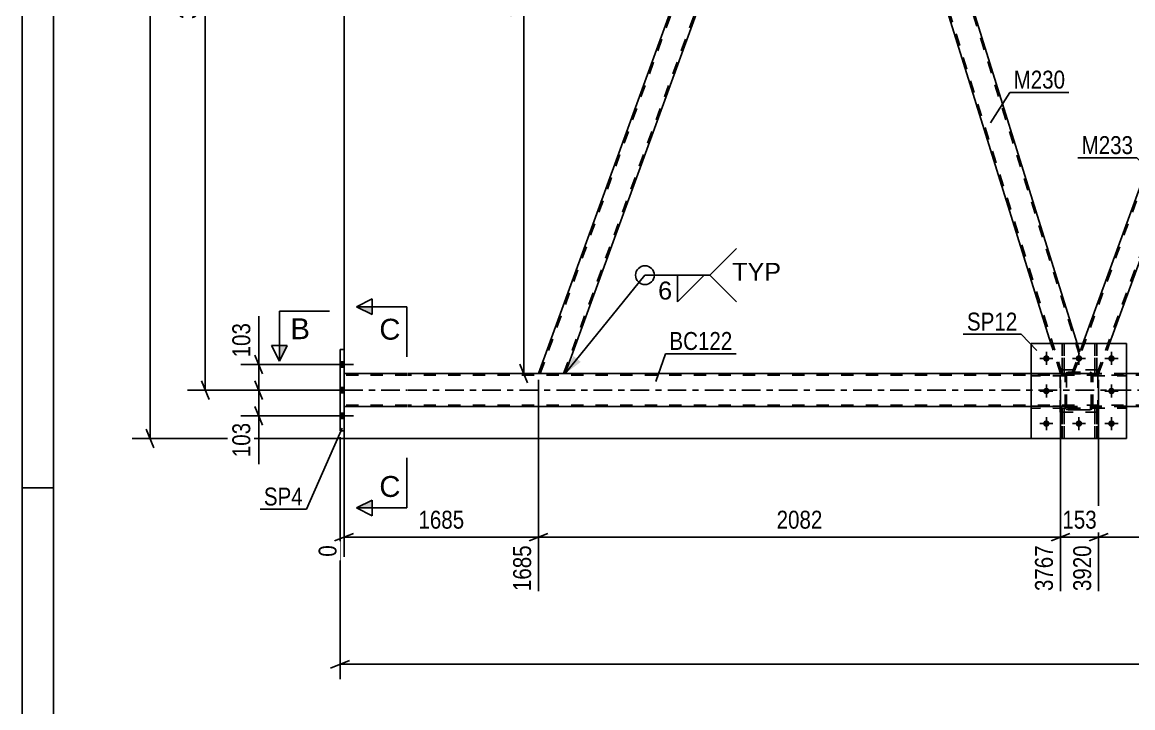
# Model space of a CAD drawing. Header units: millimetres. Extents: x 0 to 841, y 0 to 594.
# Drawn here: x 0 to 177.3, y 262.9 to 372.4 of the extents above; entities that cross this region are included whole.
import ezdxf

# ---------------------------------------------------------------- set-up
doc = ezdxf.new("R2010")
doc.units = ezdxf.units.MM
doc.linetypes.add('DXK_LINE_DOT2', pattern=[3.9198, 1.9599, -1.9599])
doc.linetypes.add('DXK_LINE_DOT3', pattern=[5.9187, 2.979, -0.9799, 0.9799, -0.9799])
doc.styles.add('Arial', font='ARIAL.TTF', dxfattribs={"height": 0.2})
doc.styles.add('Arial Narrow', font='ARIALN.TTF', dxfattribs={"height": 0.2})

# ---------------------------------------------------------------- blocks, each defined once
blk = doc.blocks.new('Unknown-283133975-1133')
at = {"color": 5, "linetype": 'Continuous'}
for p, q in [((0, 594), (0, 0)), ((5, 589), (5, 5)), ((5, 298), (0, 298))]:
    blk.add_line(p, q, dxfattribs=at)
blk = doc.blocks.new('Part-283133975-2766 - 2347')
at = {"color": 7, "linetype": 'DXK_LINE_DOT2'}
for p, q in [((170.86, 310.72), (170.86, 311.04)), ((171.46, 311.04), (170.86, 311.04)), ((170.86, 311.04), (170.86, 310.72)), ((176.26, 311.04), (170.86, 311.04)), ((171.46, 310.72), (170.86, 310.72)), ((170.86, 310.72), (176.26, 310.72)), ((171.46, 310.72), (171.46, 311.04)), ((176.26, 310.72), (176.26, 311.04))]:
    blk.add_line(p, q, dxfattribs=at)
blk = doc.blocks.new('Part-283133975-2661 - 2347')
at = {"color": 7, "linetype": 'DXK_LINE_DOT2'}
for p, q in [((170.86, 315.92), (170.86, 316.24)), ((171.46, 316.24), (170.86, 316.24)), ((170.86, 316.24), (170.86, 315.92)), ((176.26, 316.24), (170.86, 316.24)), ((171.46, 315.92), (170.86, 315.92)), ((170.86, 315.92), (176.26, 315.92)), ((171.46, 315.92), (171.46, 316.24)), ((176.26, 315.92), (176.26, 316.24))]:
    blk.add_line(p, q, dxfattribs=at)
blk = doc.blocks.new('Part-283133975-2619 - 2347')
at = {"color": 7, "linetype": 'DXK_LINE_DOT2'}
for p, q in [((171.21, 310.72), (171.21, 310.72)), ((171.21, 310.72), (171.21, 310.12)), ((171.21, 305.88), (171.21, 310.72)), ((171.53, 310.72), (171.21, 310.72)), ((171.53, 310.12), (171.53, 310.72)), ((171.53, 305.88), (171.53, 310.72)), ((171.21, 310.12), (171.21, 305.88)), ((171.21, 310.12), (171.53, 310.12)), ((171.53, 305.88), (171.53, 310.12)), ((171.21, 305.88), (171.53, 305.88))]:
    blk.add_line(p, q, dxfattribs=at)
blk = doc.blocks.new('Part-283133975-2444 - 2347')
at = {"color": 7, "linetype": 'DXK_LINE_DOT2'}
for p, q in [((166.46, 316.24), (161.06, 316.24)), ((161.06, 316.24), (161.06, 315.92)), ((166.46, 315.92), (161.06, 315.92)), ((165.86, 315.92), (165.86, 316.24)), ((166.46, 316.24), (166.46, 315.92)), ((166.46, 315.92), (166.46, 316.24))]:
    blk.add_line(p, q, dxfattribs=at)
blk = doc.blocks.new('Part-283133975-2447 - 2347')
at = {"color": 7, "linetype": 'DXK_LINE_DOT2'}
for p, q in [((161.06, 315.92), (161.06, 316.24)), ((161.06, 316.24), (166.46, 316.24)), ((166.46, 315.92), (161.06, 315.92)), ((165.86, 315.92), (165.86, 316.24)), ((165.86, 316.24), (166.46, 316.24)), ((165.86, 315.92), (166.46, 315.92)), ((166.46, 315.92), (166.46, 316.24)), ((166.46, 316.24), (166.46, 315.92))]:
    blk.add_line(p, q, dxfattribs=at)
blk = doc.blocks.new('Part-283133975-2450 - 2347')
at = {"color": 7, "linetype": 'DXK_LINE_DOT2'}
for p, q in [((171.66, 316.88), (165.66, 316.88)), ((165.66, 310.08), (165.66, 316.88)), ((171.66, 310.08), (171.66, 316.88)), ((171.66, 310.08), (165.66, 310.08))]:
    blk.add_line(p, q, dxfattribs=at)
blk = doc.blocks.new('Part-283133975-2451 - 2347')
at = {"color": 7, "linetype": 'DXK_LINE_DOT2'}
for p, q in [((166.46, 316), (166.5, 316.19)), ((166.5, 316.19), (166.46, 316)), ((166.46, 310.96), (166.46, 316)), ((166.46, 316), (166.46, 316)), ((166.46, 310.96), (166.46, 316)), ((166.7, 316), (166.72, 316.1)), ((166.72, 316.1), (166.7, 316)), ((166.7, 310.96), (166.7, 316)), ((166.7, 316), (166.7, 316)), ((166.7, 316), (166.7, 310.96)), ((166.72, 316.1), (166.77, 316.17)), ((166.77, 316.17), (166.72, 316.1)), ((166.75, 316.45), (166.94, 316.48)), ((166.94, 316.48), (166.75, 316.45)), ((166.77, 316.17), (166.85, 316.23)), ((166.85, 316.23), (166.77, 316.17)), ((166.85, 316.23), (166.94, 316.24)), ((166.94, 316.24), (166.85, 316.23)), ((166.94, 316.48), (170.38, 316.48)), ((166.94, 316.48), (166.94, 316.48)), ((166.94, 316.48), (170.38, 316.48)), ((166.94, 316.24), (170.38, 316.24)), ((166.94, 316.24), (166.94, 316.24)), ((166.94, 316.24), (170.38, 316.24)), ((170.38, 316.48), (170.38, 316.48)), ((170.38, 316.48), (170.56, 316.45)), ((170.56, 316.45), (170.38, 316.48)), ((170.38, 316.24), (170.38, 316.24)), ((170.38, 316.24), (170.47, 316.23)), ((170.47, 316.23), (170.55, 316.17)), ((170.55, 316.17), (170.6, 316.1)), ((170.6, 316.1), (170.55, 316.17)), ((170.6, 316.1), (170.62, 316)), ((170.62, 316), (170.6, 316.1)), ((170.62, 310.96), (170.62, 316)), ((170.62, 316), (170.62, 316)), ((170.62, 310.96), (170.62, 316)), ((170.82, 316.19), (170.86, 316)), ((170.86, 316), (170.82, 316.19)), ((170.86, 310.96), (170.86, 316)), ((170.86, 316), (170.86, 316)), ((170.86, 310.96), (170.86, 316)), ((166.46, 310.96), (166.46, 310.96)), ((166.5, 310.78), (166.46, 310.96)), ((166.46, 310.96), (166.5, 310.78)), ((166.7, 310.96), (166.7, 310.96)), ((166.72, 310.87), (166.7, 310.96)), ((166.7, 310.96), (166.72, 310.87)), ((166.77, 310.79), (166.72, 310.87)), ((166.72, 310.87), (166.77, 310.79)), ((166.94, 310.48), (166.75, 310.52)), ((166.75, 310.52), (166.94, 310.48)), ((166.85, 310.74), (166.77, 310.79)), ((166.94, 310.72), (166.85, 310.74)), ((166.94, 310.72), (170.38, 310.72)), ((166.94, 310.72), (166.94, 310.72)), ((166.94, 310.72), (170.38, 310.72)), ((166.94, 310.48), (170.38, 310.48)), ((166.94, 310.48), (166.94, 310.48)), ((170.38, 310.48), (166.94, 310.48)), ((170.47, 310.74), (170.38, 310.72)), ((170.38, 310.72), (170.47, 310.74)), ((170.38, 310.72), (170.38, 310.72)), ((170.56, 310.52), (170.38, 310.48)), ((170.38, 310.48), (170.56, 310.52)), ((170.38, 310.48), (170.38, 310.48)), ((170.55, 310.79), (170.47, 310.74)), ((170.47, 310.74), (170.55, 310.79)), ((170.6, 310.87), (170.55, 310.79)), ((170.55, 310.79), (170.6, 310.87)), ((170.62, 310.96), (170.6, 310.87)), ((170.6, 310.87), (170.62, 310.96)), ((170.62, 310.96), (170.62, 310.96)), ((170.86, 310.96), (170.82, 310.78)), ((170.82, 310.78), (170.86, 310.96)), ((170.86, 310.96), (170.86, 310.96))]:
    blk.add_line(p, q, dxfattribs=at)
at = {"color": 7, "linetype": 'DXK_LINE_DOT3'}
blk.add_line((168.66, 313.48), (168.66, 313.48), dxfattribs=at)
at = {"color": 7, "linetype": 'DXK_LINE_DOT2'}
for centre, start, end in [((166.94, 316), 112.5, 157.5), ((166.94, 316), 112.5, 157.5), ((170.38, 316), 22.5, 67.5), ((170.38, 316), 22.5, 67.5), ((166.94, 310.96), 202.5, 247.5), ((166.94, 310.96), 202.5, 247.5), ((170.38, 310.96), 292.5, 337.5), ((170.38, 310.96), 292.5, 337.5)]:
    blk.add_arc(centre, 0.48, start, end, dxfattribs=at)
blk = doc.blocks.new('Part-283133975-2639 - 2347')
at = {"color": 2, "linetype": 'Continuous'}
for p, q in [((176.26, 321.08), (161.06, 321.08)), ((161.06, 321.08), (161.06, 305.88)), ((176.26, 321.08), (176.26, 305.88)), ((176.26, 305.88), (161.06, 305.88))]:
    blk.add_line(p, q, dxfattribs=at)
blk = doc.blocks.new('Part-283133975-2512 - 2347')
at = {"color": 7, "linetype": 'DXK_LINE_DOT2'}
for p, q in [((161.06, 321.08), (176.26, 321.08)), ((161.06, 321.08), (161.06, 305.88)), ((176.26, 321.08), (176.26, 305.88)), ((161.06, 305.88), (176.26, 305.88))]:
    blk.add_line(p, q, dxfattribs=at)
blk = doc.blocks.new('Part-283133975-2625 - 2347')
at = {"color": 7, "linetype": 'DXK_LINE_DOT2'}
for p, q in [((171.53, 321.08), (171.21, 321.08)), ((171.21, 321.08), (171.21, 316.84)), ((171.53, 316.84), (171.53, 321.08)), ((171.21, 318.46), (171.21, 316.24)), ((171.53, 318.46), (171.53, 316.24)), ((171.53, 316.84), (171.21, 316.84)), ((171.21, 316.84), (171.21, 316.24)), ((171.53, 316.24), (171.21, 316.24)), ((171.53, 316.24), (171.53, 316.84)), ((171.53, 316.24), (171.53, 316.24))]:
    blk.add_line(p, q, dxfattribs=at)
blk = doc.blocks.new('Part-283133975-2563 - 2347')
at = {"color": 7, "linetype": 'DXK_LINE_DOT2'}
for p, q in [((166.33, 321.08), (166.01, 321.08)), ((166.01, 321.08), (166.01, 316.84)), ((166.33, 316.84), (166.33, 321.08)), ((166.01, 318.46), (166.01, 316.24)), ((166.33, 318.46), (166.33, 316.24)), ((166.33, 316.84), (166.01, 316.84)), ((166.01, 316.84), (166.01, 316.24)), ((166.33, 316.24), (166.01, 316.24)), ((166.33, 316.24), (166.33, 316.84)), ((166.33, 316.24), (166.33, 316.24))]:
    blk.add_line(p, q, dxfattribs=at)
blk = doc.blocks.new('Bolt-283133975-2565 - 2347')
at = {"color": 1, "linetype": 'Continuous'}
for p, q in [((163.46, 319.72), (163.46, 319.03)), ((168.66, 319.72), (168.66, 319.03)), ((173.86, 319.72), (173.86, 319.03)), ((162.42, 318.68), (163.11, 318.68)), ((163.46, 317.64), (163.46, 318.34)), ((164.5, 318.68), (163.81, 318.68)), ((167.62, 318.68), (168.31, 318.68)), ((168.66, 317.64), (168.66, 318.34)), ((169.7, 318.68), (169.01, 318.68)), ((172.82, 318.68), (173.51, 318.68)), ((173.86, 317.64), (173.86, 318.34)), ((174.9, 318.68), (174.21, 318.68)), ((163.46, 314.52), (163.46, 313.83)), ((173.86, 314.52), (173.86, 313.83)), ((162.42, 313.48), (163.11, 313.48)), ((163.46, 312.44), (163.46, 313.14)), ((164.5, 313.48), (163.81, 313.48)), ((172.82, 313.48), (173.51, 313.48)), ((173.86, 312.44), (173.86, 313.14)), ((174.9, 313.48), (174.21, 313.48)), ((163.46, 309.32), (163.46, 308.63)), ((168.66, 309.32), (168.66, 308.63)), ((173.86, 309.32), (173.86, 308.63)), ((162.42, 308.28), (163.11, 308.28)), ((163.46, 307.24), (163.46, 307.94)), ((164.5, 308.28), (163.81, 308.28)), ((167.62, 308.28), (168.31, 308.28)), ((168.66, 307.24), (168.66, 307.94)), ((169.7, 308.28), (169.01, 308.28)), ((172.82, 308.28), (173.51, 308.28)), ((173.86, 307.24), (173.86, 307.94)), ((174.9, 308.28), (174.21, 308.28))]:
    blk.add_line(p, q, dxfattribs=at)
blk = doc.blocks.new('Bolt-283133975-2566 - 2347')
at = {"linetype": 'Continuous'}
for points in [[(163.98, 318.68, -1), (162.94, 318.68, -1)], [(169.18, 318.68, -1), (168.14, 318.68, -1)], [(174.38, 318.68, -1), (173.34, 318.68, -1)], [(163.98, 313.48, -1), (162.94, 313.48, -1)], [(174.38, 313.48, -1), (173.34, 313.48, -1)], [(163.98, 308.28, -1), (162.94, 308.28, -1)], [(169.18, 308.28, -1), (168.14, 308.28, -1)], [(174.38, 308.28, -1), (173.34, 308.28, -1)]]:
    blk.add_hatch(color=1, dxfattribs=at).paths.add_polyline_path(points)
at = {"color": 1, "linetype": 'Continuous'}
for p, q in [((163.46, 319.72), (163.46, 317.64)), ((168.66, 319.72), (168.66, 317.64)), ((173.86, 319.72), (173.86, 317.64)), ((164.5, 318.68), (162.42, 318.68)), ((169.7, 318.68), (167.62, 318.68)), ((174.9, 318.68), (172.82, 318.68)), ((163.46, 314.52), (163.46, 312.44)), ((173.86, 314.52), (173.86, 312.44)), ((164.5, 313.48), (162.42, 313.48)), ((174.9, 313.48), (172.82, 313.48)), ((163.46, 309.32), (163.46, 307.24)), ((168.66, 309.32), (168.66, 307.24)), ((173.86, 309.32), (173.86, 307.24)), ((164.5, 308.28), (162.42, 308.28)), ((169.7, 308.28), (167.62, 308.28)), ((174.9, 308.28), (172.82, 308.28))]:
    blk.add_line(p, q, dxfattribs=at)
blk = doc.blocks.new('Bolt-283133975-2571 - 2347')
at = {"linetype": 'Continuous'}
for points in [[(51.37, 317.28), (51.37, 318.16), (50.73, 318.16), (50.73, 317.28)], [(51.37, 317.28), (51.37, 318.16), (50.73, 318.16), (50.73, 317.28)], [(51.37, 317.28), (51.37, 318.16), (50.73, 318.16), (50.73, 317.28)], [(51.37, 313.18), (51.37, 314.06), (50.73, 314.06), (50.73, 313.18)], [(51.37, 313.18), (51.37, 314.06), (50.73, 314.06), (50.73, 313.18)], [(51.37, 309.08), (51.37, 309.96), (50.73, 309.96), (50.73, 309.08)], [(51.37, 309.08), (51.37, 309.96), (50.73, 309.96), (50.73, 309.08)], [(51.37, 309.08), (51.37, 309.96), (50.73, 309.96), (50.73, 309.08)]]:
    blk.add_hatch(color=1, dxfattribs=at).paths.add_polyline_path(points)
at = {"color": 1, "linetype": 'Continuous'}
for p, q in [((49.57, 317.72), (52.89, 317.72)), ((49.57, 317.72), (52.89, 317.72)), ((49.57, 317.72), (52.89, 317.72)), ((50.73, 318.16), (51.37, 318.16)), ((50.73, 318.16), (51.37, 318.16)), ((50.73, 318.16), (51.37, 318.16)), ((50.73, 317.28), (51.37, 317.28)), ((50.73, 317.28), (51.37, 317.28)), ((50.73, 317.28), (51.37, 317.28)), ((50.73, 314.06), (51.37, 314.06)), ((50.73, 314.06), (51.37, 314.06)), ((49.57, 313.62), (52.89, 313.62)), ((49.57, 313.62), (52.89, 313.62)), ((50.73, 313.18), (51.37, 313.18)), ((50.73, 313.18), (51.37, 313.18)), ((49.57, 309.52), (52.89, 309.52)), ((49.57, 309.52), (52.89, 309.52)), ((49.57, 309.52), (52.89, 309.52)), ((50.73, 309.96), (51.37, 309.96)), ((50.73, 309.96), (51.37, 309.96)), ((50.73, 309.96), (51.37, 309.96)), ((50.73, 309.08), (51.37, 309.08)), ((50.73, 309.08), (51.37, 309.08)), ((50.73, 309.08), (51.37, 309.08))]:
    blk.add_line(p, q, dxfattribs=at)
blk = doc.blocks.new('Part-283133975-2582 - 2347')
at = {"color": 2, "linetype": 'Continuous'}
blk.add_line((171.21, 321.08), (171.53, 321.08), dxfattribs=at)
at = {"color": 7, "linetype": 'DXK_LINE_DOT2'}
for p, q in [((171.21, 316.84), (171.21, 321.08)), ((171.21, 321.08), (171.21, 316.24)), ((171.53, 321.08), (171.53, 316.84)), ((171.53, 321.08), (171.53, 316.24)), ((171.21, 316.24), (171.21, 316.84)), ((171.21, 316.84), (171.53, 316.84)), ((171.21, 316.24), (171.21, 316.24)), ((171.21, 316.24), (171.53, 316.24)), ((171.53, 316.84), (171.53, 316.24))]:
    blk.add_line(p, q, dxfattribs=at)
blk = doc.blocks.new('Part-283133975-2648 - 2347')
at = {"color": 2, "linetype": 'Continuous'}
blk.add_line((166.01, 321.08), (166.33, 321.08), dxfattribs=at)
at = {"color": 7, "linetype": 'DXK_LINE_DOT2'}
for p, q in [((166.01, 316.84), (166.01, 321.08)), ((166.01, 321.08), (166.01, 316.24)), ((166.33, 321.08), (166.33, 316.84)), ((166.33, 321.08), (166.33, 316.24)), ((166.01, 316.24), (166.01, 316.84)), ((166.01, 316.84), (166.33, 316.84)), ((166.01, 316.24), (166.01, 316.24)), ((166.01, 316.24), (166.33, 316.24)), ((166.33, 316.84), (166.33, 316.24))]:
    blk.add_line(p, q, dxfattribs=at)
blk = doc.blocks.new('Part-283133975-2654 - 2347')
at = {"color": 7, "linetype": 'DXK_LINE_DOT2'}
for p, q in [((166.33, 310.72), (166.01, 310.72)), ((166.01, 310.12), (166.01, 310.72)), ((166.01, 305.88), (166.01, 310.72)), ((166.33, 310.72), (166.33, 310.72)), ((166.33, 310.72), (166.33, 310.12)), ((166.33, 305.88), (166.33, 310.72)), ((166.33, 310.12), (166.01, 310.12)), ((166.01, 305.88), (166.01, 310.12)), ((166.33, 310.12), (166.33, 305.88)), ((166.33, 305.88), (166.01, 305.88))]:
    blk.add_line(p, q, dxfattribs=at)
blk = doc.blocks.new('Part-283133975-2658 - 2347')
at = {"color": 7, "linetype": 'DXK_LINE_DOT2'}
for p, q in [((161.06, 310.72), (161.06, 311.04)), ((161.06, 311.04), (166.46, 311.04)), ((166.46, 310.72), (161.06, 310.72)), ((165.86, 310.72), (165.86, 311.04)), ((165.86, 311.04), (166.46, 311.04)), ((165.86, 310.72), (166.46, 310.72)), ((166.46, 310.72), (166.46, 311.04)), ((166.46, 311.04), (166.46, 310.72))]:
    blk.add_line(p, q, dxfattribs=at)
blk = doc.blocks.new('Part-283133975-2659 - 2347')
at = {"color": 7, "linetype": 'DXK_LINE_DOT2'}
for p, q in [((176.26, 316.24), (170.86, 316.24)), ((170.86, 316.24), (170.86, 315.92)), ((170.86, 315.92), (170.86, 316.24)), ((170.86, 315.92), (176.26, 315.92)), ((171.46, 315.92), (171.46, 316.24)), ((176.26, 316.24), (176.26, 315.92))]:
    blk.add_line(p, q, dxfattribs=at)
blk = doc.blocks.new('Part-283133975-2660 - 2347')
at = {"color": 7, "linetype": 'DXK_LINE_DOT2'}
for p, q in [((166.46, 311.04), (161.06, 311.04)), ((161.06, 311.04), (161.06, 310.72)), ((166.46, 310.72), (161.06, 310.72)), ((165.86, 310.72), (165.86, 311.04)), ((166.46, 311.04), (166.46, 310.72)), ((166.46, 310.72), (166.46, 311.04))]:
    blk.add_line(p, q, dxfattribs=at)
blk = doc.blocks.new('Part-283133975-2699 - 2347')
at = {"color": 7, "linetype": 'DXK_LINE_DOT2'}
for p, q in [((171.66, 316.88), (165.66, 316.88)), ((165.66, 310.08), (165.66, 316.88)), ((171.66, 310.08), (171.66, 316.88)), ((171.66, 310.08), (165.66, 310.08))]:
    blk.add_line(p, q, dxfattribs=at)
blk = doc.blocks.new('Part-283133975-2742 - 2347')
at = {"color": 7, "linetype": 'DXK_LINE_DOT2'}
for p, q in [((171.53, 310.72), (171.21, 310.72)), ((171.21, 310.12), (171.21, 310.72)), ((171.21, 305.88), (171.21, 310.72)), ((171.53, 310.72), (171.53, 310.72)), ((171.53, 310.72), (171.53, 310.12)), ((171.53, 305.88), (171.53, 310.72)), ((171.53, 310.12), (171.21, 310.12)), ((171.21, 305.88), (171.21, 310.12)), ((171.53, 310.12), (171.53, 305.88)), ((171.53, 305.88), (171.21, 305.88))]:
    blk.add_line(p, q, dxfattribs=at)
blk = doc.blocks.new('Part-283133975-2747 - 2347')
at = {"color": 7, "linetype": 'DXK_LINE_DOT2'}
for p, q in [((167.81, 316.26), (211.93, 437.48)), ((171.55, 316.26), (215.67, 437.48)), ((215.93, 437.48), (214.38, 433.23)), ((167.55, 316.26), (169.31, 321.08)), ((171.81, 316.26), (173.56, 321.08)), ((171.81, 316.26), (167.55, 316.26)), ((171.3, 316.26), (168.06, 316.26))]:
    blk.add_line(p, q, dxfattribs=at)
at = {"color": 2, "linetype": 'Continuous'}
for p, q in [((211.67, 437.48), (169.31, 321.08)), ((215.93, 437.48), (211.67, 437.48)), ((173.56, 321.08), (214.38, 433.23))]:
    blk.add_line(p, q, dxfattribs=at)
blk = doc.blocks.new('Part-283133975-2752 - 2347')
at = {"color": 2, "linetype": 'Continuous'}
for p, q in [((82.42, 316.26), (126.54, 437.48)), ((126.54, 437.48), (130.79, 437.48)), ((86.67, 316.26), (129.25, 433.23))]:
    blk.add_line(p, q, dxfattribs=at)
at = {"color": 7, "linetype": 'DXK_LINE_DOT2'}
for p, q in [((82.67, 316.26), (126.79, 437.48)), ((86.42, 316.26), (130.54, 437.48)), ((129.25, 433.23), (130.79, 437.48)), ((86.67, 316.26), (82.42, 316.26)), ((86.16, 316.26), (82.93, 316.26))]:
    blk.add_line(p, q, dxfattribs=at)
blk = doc.blocks.new('Part-283133975-2757 - 2347')
at = {"color": 2, "linetype": 'Continuous'}
for p, q in [((130.79, 437.48), (129.25, 433.23)), ((130.79, 437.48), (132.11, 437.48)), ((168.39, 321.08), (132.11, 437.48)), ((164.2, 321.08), (129.25, 433.23))]:
    blk.add_line(p, q, dxfattribs=at)
at = {"color": 7, "linetype": 'DXK_LINE_DOT2'}
for p, q in [((168.68, 319.36), (131.86, 437.48)), ((165.96, 316.26), (129.38, 433.6)), ((165.71, 316.26), (164.2, 321.08)), ((168.82, 319.73), (168.39, 321.08)), ((167.55, 316.26), (168.82, 319.73)), ((167.55, 316.26), (168.82, 319.73)), ((165.71, 316.26), (167.55, 316.26)), ((166.21, 316.26), (167.55, 316.26))]:
    blk.add_line(p, q, dxfattribs=at)
blk = doc.blocks.new('Part-283133975-2758 - 2347')
at = {"color": 7, "linetype": 'DXK_LINE_DOT2'}
for p, q in [((166.46, 316), (166.5, 316.19)), ((166.5, 316.19), (166.46, 316)), ((166.46, 310.96), (166.46, 316)), ((166.46, 316), (166.46, 316)), ((166.46, 310.96), (166.46, 316)), ((166.7, 316), (166.72, 316.1)), ((166.72, 316.1), (166.7, 316)), ((166.7, 310.96), (166.7, 316)), ((166.7, 316), (166.7, 316)), ((166.7, 316), (166.7, 310.96)), ((166.72, 316.1), (166.77, 316.17)), ((166.77, 316.17), (166.72, 316.1)), ((166.75, 316.45), (166.94, 316.48)), ((166.94, 316.48), (166.75, 316.45)), ((166.77, 316.17), (166.85, 316.23)), ((166.85, 316.23), (166.77, 316.17)), ((166.85, 316.23), (166.94, 316.24)), ((166.94, 316.24), (166.85, 316.23)), ((166.94, 316.48), (170.38, 316.48)), ((166.94, 316.48), (166.94, 316.48)), ((166.94, 316.48), (170.38, 316.48)), ((166.94, 316.24), (170.38, 316.24)), ((166.94, 316.24), (166.94, 316.24)), ((166.94, 316.24), (170.38, 316.24)), ((170.38, 316.48), (170.38, 316.48)), ((170.38, 316.48), (170.56, 316.45)), ((170.56, 316.45), (170.38, 316.48)), ((170.38, 316.24), (170.38, 316.24)), ((170.38, 316.24), (170.47, 316.23)), ((170.47, 316.23), (170.55, 316.17)), ((170.55, 316.17), (170.6, 316.1)), ((170.6, 316.1), (170.55, 316.17)), ((170.6, 316.1), (170.62, 316)), ((170.62, 316), (170.6, 316.1)), ((170.62, 310.96), (170.62, 316)), ((170.62, 316), (170.62, 316)), ((170.62, 310.96), (170.62, 316)), ((170.82, 316.19), (170.86, 316)), ((170.86, 316), (170.82, 316.19)), ((170.86, 310.96), (170.86, 316)), ((170.86, 316), (170.86, 316)), ((170.86, 310.96), (170.86, 316)), ((166.46, 310.96), (166.46, 310.96)), ((166.5, 310.78), (166.46, 310.96)), ((166.46, 310.96), (166.5, 310.78)), ((166.7, 310.96), (166.7, 310.96)), ((166.72, 310.87), (166.7, 310.96)), ((166.7, 310.96), (166.72, 310.87)), ((166.77, 310.79), (166.72, 310.87)), ((166.72, 310.87), (166.77, 310.79)), ((166.94, 310.48), (166.75, 310.52)), ((166.75, 310.52), (166.94, 310.48)), ((166.85, 310.74), (166.77, 310.79)), ((166.94, 310.72), (166.85, 310.74)), ((166.94, 310.72), (170.38, 310.72)), ((166.94, 310.72), (166.94, 310.72)), ((166.94, 310.72), (170.38, 310.72)), ((166.94, 310.48), (170.38, 310.48)), ((166.94, 310.48), (166.94, 310.48)), ((170.38, 310.48), (166.94, 310.48)), ((170.47, 310.74), (170.38, 310.72)), ((170.38, 310.72), (170.47, 310.74)), ((170.38, 310.72), (170.38, 310.72)), ((170.56, 310.52), (170.38, 310.48)), ((170.38, 310.48), (170.56, 310.52)), ((170.38, 310.48), (170.38, 310.48)), ((170.55, 310.79), (170.47, 310.74)), ((170.47, 310.74), (170.55, 310.79)), ((170.6, 310.87), (170.55, 310.79)), ((170.55, 310.79), (170.6, 310.87)), ((170.62, 310.96), (170.6, 310.87)), ((170.6, 310.87), (170.62, 310.96)), ((170.62, 310.96), (170.62, 310.96)), ((170.86, 310.96), (170.82, 310.78)), ((170.82, 310.78), (170.86, 310.96)), ((170.86, 310.96), (170.86, 310.96))]:
    blk.add_line(p, q, dxfattribs=at)
at = {"color": 7, "linetype": 'DXK_LINE_DOT3'}
blk.add_line((168.66, 313.48), (168.66, 313.48), dxfattribs=at)
at = {"color": 7, "linetype": 'DXK_LINE_DOT2'}
for centre, start, end in [((166.94, 316), 112.5, 157.5), ((166.94, 316), 112.5, 157.5), ((170.38, 316), 22.5, 67.5), ((170.38, 316), 22.5, 67.5), ((166.94, 310.96), 202.5, 247.5), ((166.94, 310.96), 202.5, 247.5), ((170.38, 310.96), 292.5, 337.5), ((170.38, 310.96), 292.5, 337.5)]:
    blk.add_arc(centre, 0.48, start, end, dxfattribs=at)
blk = doc.blocks.new('Part-283133975-2765 - 2347')
at = {"color": 7, "linetype": 'DXK_LINE_DOT2'}
for p, q in [((176.26, 311.04), (170.86, 311.04)), ((170.86, 311.04), (170.86, 310.72)), ((170.86, 310.72), (170.86, 311.04)), ((170.86, 310.72), (176.26, 310.72)), ((171.46, 310.72), (171.46, 311.04)), ((176.26, 311.04), (176.26, 310.72))]:
    blk.add_line(p, q, dxfattribs=at)
blk = doc.blocks.new('Part-283133975-2781 - 2347')
at = {"color": 2, "linetype": 'Continuous'}
for p, q in [((61.49, 316.26), (51.37, 316.26)), ((161.06, 316.26), (61.59, 316.26)), ((331.33, 316.26), (176.26, 316.26)), ((61.49, 310.98), (51.37, 310.98)), ((161.06, 310.98), (61.59, 310.98)), ((331.33, 310.98), (176.26, 310.98))]:
    blk.add_line(p, q, dxfattribs=at)
at = {"color": 7, "linetype": 'DXK_LINE_DOT2'}
for p, q in [((51.37, 316.26), (51.37, 310.98)), ((51.37, 310.98), (51.37, 316.26)), ((61.49, 316.02), (51.37, 316.02)), ((736.33, 316.02), (61.59, 316.02)), ((176.26, 316.26), (161.06, 316.26)), ((61.49, 311.22), (51.37, 311.22)), ((736.33, 311.22), (61.59, 311.22)), ((176.26, 310.98), (161.06, 310.98))]:
    blk.add_line(p, q, dxfattribs=at)
at = {"color": 7, "linetype": 'DXK_LINE_DOT3'}
for p, q in [((51.37, 313.62), (61.49, 313.62)), ((61.59, 313.62), (736.33, 313.62))]:
    blk.add_line(p, q, dxfattribs=at)
blk = doc.blocks.new('Part-283133975-2797 - 2347')
at = {"color": 2, "linetype": 'Continuous'}
for p, q in [((50.73, 320.12), (50.73, 320.12)), ((51.37, 320.12), (50.73, 320.12)), ((50.73, 320.12), (50.73, 307.12)), ((51.37, 320.12), (51.37, 320.12)), ((51.37, 307.12), (51.37, 320.12)), ((50.73, 307.12), (50.73, 307.12)), ((50.73, 307.12), (51.37, 307.12)), ((51.37, 307.12), (51.37, 307.12))]:
    blk.add_line(p, q, dxfattribs=at)
at = {"color": 7, "linetype": 'DXK_LINE_DOT2'}
for p, q in [((50.73, 307.12), (50.73, 320.12)), ((51.37, 320.12), (51.37, 307.12))]:
    blk.add_line(p, q, dxfattribs=at)
blk = doc.blocks.new('Part-283133975-2813 - 2347')
at = {"color": 7, "linetype": 'DXK_LINE_DOT2'}
for p, q in [((166.01, 310.72), (166.01, 310.72)), ((166.01, 310.72), (166.01, 310.12)), ((166.01, 305.88), (166.01, 310.72)), ((166.33, 310.72), (166.01, 310.72)), ((166.33, 310.12), (166.33, 310.72)), ((166.33, 305.88), (166.33, 310.72)), ((166.01, 310.12), (166.01, 305.88)), ((166.01, 310.12), (166.33, 310.12)), ((166.33, 305.88), (166.33, 310.12)), ((166.01, 305.88), (166.33, 305.88))]:
    blk.add_line(p, q, dxfattribs=at)
blk = doc.blocks.new('StraightDimension-283133975-3711 - 2347')
at = {"color": 7, "linetype": 'Continuous'}
for p, q in [((77.91, 450.28), (17.55, 450.28)), ((21, 448.78), (19.8, 451.78)), ((20.4, 305.88), (20.4, 450.28)), ((19.8, 307.38), (21, 304.38)), ((175.26, 305.88), (17.55, 305.88))]:
    blk.add_line(p, q, dxfattribs=at)
at = {"color": 0}
blk.add_wipeout([(19.65, 382.34), (15.45, 382.34), (15.45, 373.83), (19.65, 373.83)], dxfattribs=at)
at = {"color": 3, "style": 'Arial Narrow'}
blk.add_text('3610', height=2.863, rotation=90.0002, dxfattribs=at).set_placement((19.05, 374.43))
blk = doc.blocks.new('StraightDimension-283133975-3690 - 2347')
at = {"color": 7, "linetype": 'Continuous'}
for p, q in [((37.15, 315.12), (38.35, 312.12)), ((49.73, 313.62), (34.9, 313.62)), ((37.75, 309.52), (37.75, 313.62)), ((38.35, 308.02), (37.15, 311.02)), ((49.73, 309.52), (34.9, 309.52))]:
    blk.add_line(p, q, dxfattribs=at)
at = {"color": 0}
blk.add_wipeout([(37, 309), (32.8, 309), (32.8, 302.31), (37, 302.31)], dxfattribs=at)
at = {"color": 7, "linetype": 'Continuous'}
blk.add_line((37.75, 309.52), (37.75, 301.79), dxfattribs=at)
blk.add_line((37.75, 309.52), (37.75, 301.79), dxfattribs=at)
at = {"color": 3, "style": 'Arial Narrow'}
blk.add_text('103', height=2.863, rotation=90.0002, dxfattribs=at).set_placement((36.4, 302.91))
blk = doc.blocks.new('StraightDimension-283133975-15246 - 2347')
at = {"color": 7, "linetype": 'Continuous'}
for p, q in [((171.81, 315.26), (171.81, 281.52)), ((250.84, 315.26), (250.84, 281.52)), ((173.31, 290.74), (170.31, 289.54)), ((249.34, 289.54), (252.34, 290.74)), ((171.81, 290.14), (250.84, 290.14))]:
    blk.add_line(p, q, dxfattribs=at)
at = {"color": 0}
blk.add_wipeout([(215.58, 290.89), (215.58, 295.09), (207.07, 295.09), (207.07, 290.89)], dxfattribs=at)
at = {"color": 0, "linetype": 'Continuous'}
blk.add_wipeout([(250.24, 289.44), (246.04, 289.44), (246.04, 280.92), (250.24, 280.92)], dxfattribs=at)
at = {"color": 3, "style": 'Arial Narrow'}
blk.add_text('1976', height=2.863, dxfattribs=at).set_placement((207.67, 291.49))
at = {"color": 3, "linetype": 'Continuous', "style": 'Arial Narrow'}
blk.add_text('5895', height=2.863, rotation=90.0002, dxfattribs=at).set_placement((249.64, 281.52))
blk = doc.blocks.new('StraightDimension-283133975-2936 - 2347')
at = {"color": 7, "linetype": 'Continuous'}
for p, q in [((72.99, 436.48), (72.99, 395.62)), ((51.37, 317.26), (51.37, 400.87)), ((52.87, 398.62), (49.87, 397.42)), ((51.37, 398.02), (72.99, 398.02)), ((71.49, 397.42), (74.49, 398.62))]:
    blk.add_line(p, q, dxfattribs=at)
at = {"color": 0}
blk.add_wipeout([(66.44, 398.77), (66.44, 402.97), (57.92, 402.97), (57.92, 398.77)], dxfattribs=at)
at = {"color": 3, "style": 'Arial Narrow'}
blk.add_text('1449', height=2.863, dxfattribs=at).set_placement((58.52, 399.37))
blk = doc.blocks.new('StraightDimension-283133975-2907 - 2347')
at = {"color": 7, "linetype": 'Continuous'}
for p, q in [((29.82, 437.98), (28.62, 440.98)), ((71.35, 439.48), (26.37, 439.48)), ((29.22, 313.62), (29.22, 439.48)), ((28.62, 315.12), (29.82, 312.12)), ((50.37, 313.62), (26.37, 313.62))]:
    blk.add_line(p, q, dxfattribs=at)
at = {"color": 0}
blk.add_wipeout([(28.47, 380.81), (24.27, 380.81), (24.27, 372.3), (28.47, 372.3)], dxfattribs=at)
at = {"color": 3, "style": 'Arial Narrow'}
blk.add_text('3146', height=2.863, rotation=90.0002, dxfattribs=at).set_placement((27.87, 372.9))
blk = doc.blocks.new('StraightDimension-283133975-19791 - 2347')
at = {"color": 7, "linetype": 'Continuous'}
for p, q in [((50.73, 306.12), (50.73, 267.42)), ((52.23, 270.42), (49.23, 269.22)), ((50.73, 269.82), (788.07, 269.82))]:
    blk.add_line(p, q, dxfattribs=at)
blk = doc.blocks.new('StraightDimension-283133975-2925 - 2347')
at = {"color": 7, "linetype": 'Continuous'}
for p, q in [((80.64, 435.98), (79.44, 438.98)), ((137.98, 437.48), (77.19, 437.48)), ((80.04, 316.26), (80.04, 437.48)), ((79.44, 317.76), (80.64, 314.76)), ((169.75, 316.26), (77.19, 316.26))]:
    blk.add_line(p, q, dxfattribs=at)
at = {"color": 0}
blk.add_wipeout([(79.29, 381.13), (75.09, 381.13), (75.09, 372.62), (79.29, 372.62)], dxfattribs=at)
at = {"color": 3, "style": 'Arial Narrow'}
blk.add_text('3030', height=2.863, rotation=90.0002, dxfattribs=at).set_placement((78.69, 373.22))
blk = doc.blocks.new('StraightDimension-283133975-3700 - 2347')
at = {"color": 7, "linetype": 'Continuous'}
for p, q in [((37.15, 319.22), (38.35, 316.22)), ((49.73, 317.72), (34.9, 317.72)), ((37.75, 313.62), (37.75, 317.72)), ((38.35, 312.12), (37.15, 315.12)), ((49.73, 313.62), (34.9, 313.62))]:
    blk.add_line(p, q, dxfattribs=at)
at = {"color": 0}
blk.add_wipeout([(37, 324.93), (32.8, 324.93), (32.8, 318.25), (37, 318.25)], dxfattribs=at)
at = {"color": 7, "linetype": 'Continuous'}
blk.add_line((37.75, 317.72), (37.75, 325.46), dxfattribs=at)
blk.add_line((37.75, 317.72), (37.75, 325.46), dxfattribs=at)
at = {"color": 3, "style": 'Arial Narrow'}
blk.add_text('103', height=2.863, rotation=90.0002, dxfattribs=at).set_placement((36.4, 318.85))
blk = doc.blocks.new('StraightDimension-283133975-15247 - 2347')
at = {"color": 7, "linetype": 'Continuous'}
for p, q in [((165.71, 315.26), (165.71, 281.52)), ((171.81, 315.26), (171.81, 281.52)), ((164.21, 289.54), (167.21, 290.74)), ((173.31, 290.74), (170.31, 289.54)), ((165.71, 290.14), (171.81, 290.14))]:
    blk.add_line(p, q, dxfattribs=at)
at = {"color": 0}
blk.add_wipeout([(172.1, 290.89), (172.1, 295.09), (165.42, 295.09), (165.42, 290.89)], dxfattribs=at)
at = {"color": 0, "linetype": 'Continuous'}
blk.add_wipeout([(171.21, 289.44), (167.01, 289.44), (167.01, 280.92), (171.21, 280.92)], dxfattribs=at)
at = {"color": 3, "style": 'Arial Narrow'}
blk.add_text('153', height=2.863, dxfattribs=at).set_placement((166.02, 291.49))
at = {"color": 3, "linetype": 'Continuous', "style": 'Arial Narrow'}
blk.add_text('3920', height=2.863, rotation=90.0002, dxfattribs=at).set_placement((170.61, 281.52))
blk = doc.blocks.new('StraightDimension-283133975-15248 - 2347')
at = {"color": 7, "linetype": 'Continuous'}
for p, q in [((82.42, 315.26), (82.42, 281.52)), ((165.71, 315.26), (165.71, 281.52)), ((83.92, 290.74), (80.92, 289.54)), ((164.21, 289.54), (167.21, 290.74)), ((82.42, 290.14), (165.71, 290.14))]:
    blk.add_line(p, q, dxfattribs=at)
at = {"color": 0}
blk.add_wipeout([(128.32, 290.89), (128.32, 295.09), (119.81, 295.09), (119.81, 290.89)], dxfattribs=at)
at = {"color": 0, "linetype": 'Continuous'}
blk.add_wipeout([(165.11, 289.44), (160.91, 289.44), (160.91, 280.92), (165.11, 280.92)], dxfattribs=at)
at = {"color": 3, "style": 'Arial Narrow'}
blk.add_text('2082', height=2.863, dxfattribs=at).set_placement((120.41, 291.49))
at = {"color": 3, "linetype": 'Continuous', "style": 'Arial Narrow'}
blk.add_text('3767', height=2.863, rotation=90.0002, dxfattribs=at).set_placement((164.51, 281.52))
blk = doc.blocks.new('StraightDimension-283133975-15249 - 2347')
at = {"color": 7, "linetype": 'Continuous'}
for p, q in [((82.42, 315.26), (82.42, 281.52)), ((51.37, 309.98), (51.37, 287.01)), ((52.87, 290.74), (49.87, 289.54)), ((80.92, 289.54), (83.92, 290.74)), ((51.37, 290.14), (82.42, 290.14))]:
    blk.add_line(p, q, dxfattribs=at)
at = {"color": 0}
blk.add_wipeout([(71.15, 290.89), (71.15, 295.09), (62.64, 295.09), (62.64, 290.89)], dxfattribs=at)
at = {"color": 0, "linetype": 'Continuous'}
for points in [[(50.77, 289.44), (46.57, 289.44), (46.57, 286.41), (50.77, 286.41)], [(81.82, 289.44), (77.62, 289.44), (77.62, 280.92), (81.82, 280.92)]]:
    blk.add_wipeout(points, dxfattribs=at)
at = {"color": 3, "style": 'Arial Narrow'}
blk.add_text('1685', height=2.863, dxfattribs=at).set_placement((63.24, 291.49))
at = {"color": 3, "linetype": 'Continuous', "style": 'Arial Narrow'}
for s, height, p in [('0', 2.86, (50.17, 287.01)), ('1685', 2.863, (81.22, 281.52))]:
    blk.add_text(s, height=height, rotation=90.0002, dxfattribs=at).set_placement(p)
blk = doc.blocks.new('Mark-283133975-2635 - 2347')
at = {"color": 0}
blk.add_wipeout([(158.83, 323.14), (158.83, 326.14), (150.79, 326.14), (150.79, 323.14)], dxfattribs=at)
blk.add_wipeout([(158.83, 323.14), (158.83, 326.14), (150.79, 326.14), (150.79, 323.14)], dxfattribs=at)
at = {"color": 30, "linetype": 'Continuous'}
for p in [(150.19, 322.54), (161.94, 319.96)]:
    blk.add_line(p, (159.43, 322.54), dxfattribs=at)
at = {"color": 3, "style": 'Arial Narrow'}
blk.add_text('SP12', height=2.863, dxfattribs=at).set_placement((150.79, 323.14))
blk = doc.blocks.new('SectionMark-283133975-20006 - 2347')
at = {"linetype": 'Continuous'}
for points in [[(55.87, 326.93), (55.87, 325.68), (53.37, 326.93)], [(55.87, 296.06), (55.87, 294.81), (53.37, 294.81)]]:
    blk.add_hatch(color=6, dxfattribs=at).paths.add_polyline_path(points)
at = {"color": 6, "linetype": 'Continuous'}
for p, q in [((53.37, 326.93), (55.87, 328.18)), ((55.87, 325.68), (55.87, 328.18)), ((61.37, 326.93), (53.37, 326.93)), ((53.37, 326.93), (55.87, 325.68)), ((61.37, 326.93), (61.37, 318.93)), ((61.37, 294.81), (61.37, 302.81)), ((53.37, 294.81), (55.87, 296.06)), ((55.87, 296.06), (55.87, 293.56)), ((61.37, 294.81), (53.37, 294.81)), ((55.87, 293.56), (53.37, 294.81))]:
    blk.add_line(p, q, dxfattribs=at)
at = {"color": 0, "linetype": 'Continuous'}
for points in [[(60.37, 321.68), (60.37, 325.18), (57, 325.18), (57, 321.68)], [(60.37, 296.56), (60.37, 300.06), (57, 300.06), (57, 296.56)]]:
    blk.add_wipeout(points, dxfattribs=at)
at = {"color": 3, "linetype": 'Continuous', "style": 'Arial'}
for p in [(57, 321.68), (57, 296.56)]:
    blk.add_text('C', height=3.34, dxfattribs=at).set_placement(p)
blk = doc.blocks.new('Mark-283133975-2743 - 2347')
at = {"color": 0}
blk.add_wipeout([(177.31, 351.33), (177.31, 354.33), (169.09, 354.33), (169.09, 351.33)], dxfattribs=at)
blk.add_wipeout([(177.31, 351.33), (177.31, 354.33), (169.09, 354.33), (169.09, 351.33)], dxfattribs=at)
at = {"color": 30, "linetype": 'Continuous'}
for p in [(168.49, 350.73), (180.75, 348.02)]:
    blk.add_line(p, (177.91, 350.73), dxfattribs=at)
at = {"color": 3, "style": 'Arial Narrow'}
blk.add_text('M233', height=2.863, dxfattribs=at).set_placement((169.09, 351.33))
blk = doc.blocks.new('Mark-283133975-2753 - 2347')
at = {"color": 0}
blk.add_wipeout([(166.46, 361.79), (166.46, 364.79), (158.24, 364.79), (158.24, 361.79)], dxfattribs=at)
blk.add_wipeout([(166.46, 361.79), (166.46, 364.79), (158.24, 364.79), (158.24, 361.79)], dxfattribs=at)
at = {"color": 30, "linetype": 'Continuous'}
for p, q in [((154.57, 356.34), (157.64, 361.19)), ((157.64, 361.19), (167.06, 361.19))]:
    blk.add_line(p, q, dxfattribs=at)
at = {"color": 3, "style": 'Arial Narrow'}
blk.add_text('M230', height=2.863, dxfattribs=at).set_placement((158.24, 361.79))
blk = doc.blocks.new('Mark-283133975-2777 - 2347')
at = {"color": 0}
blk.add_wipeout([(113.34, 320.04), (113.34, 323.04), (103.3, 323.04), (103.3, 320.04)], dxfattribs=at)
blk.add_wipeout([(113.34, 320.04), (113.34, 323.04), (103.3, 323.04), (103.3, 320.04)], dxfattribs=at)
at = {"color": 30, "linetype": 'Continuous'}
for p, q in [((101.11, 315.02), (102.7, 319.44)), ((102.7, 319.44), (113.94, 319.44))]:
    blk.add_line(p, q, dxfattribs=at)
at = {"color": 3, "style": 'Arial Narrow'}
blk.add_text('BC122', height=2.863, dxfattribs=at).set_placement((103.3, 320.04))
blk = doc.blocks.new('Mark-283133975-2793 - 2347')
at = {"color": 0}
blk.add_wipeout([(44.78, 295.19), (44.78, 298.19), (38.57, 298.19), (38.57, 295.19)], dxfattribs=at)
blk.add_wipeout([(44.78, 295.19), (44.78, 298.19), (38.57, 298.19), (38.57, 295.19)], dxfattribs=at)
at = {"color": 30, "linetype": 'Continuous'}
for p in [(51.06, 307.56), (37.97, 294.59)]:
    blk.add_line(p, (45.38, 294.59), dxfattribs=at)
at = {"color": 3, "style": 'Arial Narrow'}
blk.add_text('SP4', height=2.863, dxfattribs=at).set_placement((38.57, 295.19))
blk = doc.blocks.new('SectionMark-283133975-4225 - 2347')
at = {"linetype": 'Continuous'}
blk.add_hatch(color=6, dxfattribs=at).paths.add_polyline_path([(41.06, 320.76), (42.31, 320.76), (41.06, 318.26)])
at = {"color": 6, "linetype": 'Continuous'}
for p, q in [((41.06, 326.26), (49.06, 326.26)), ((41.06, 326.26), (41.06, 318.26)), ((41.06, 318.26), (39.81, 320.76)), ((42.31, 320.76), (39.81, 320.76)), ((41.06, 318.26), (42.31, 320.76))]:
    blk.add_line(p, q, dxfattribs=at)
at = {"color": 0, "linetype": 'Continuous'}
blk.add_wipeout([(45.92, 321.76), (45.92, 325.26), (42.81, 325.26), (42.81, 321.76)], dxfattribs=at)
at = {"color": 3, "linetype": 'Continuous', "style": 'Arial'}
blk.add_text('B', height=3.34, dxfattribs=at).set_placement((42.81, 321.76))
blk = doc.blocks.new('WeldMark-283133975-4257 - 2347')
at = {"linetype": 'Continuous'}
blk.add_hatch(color=30, dxfattribs=at).paths.add_polyline_path([(89.15, 318.12), (86.67, 316.26), (87.98, 319.07)])
at = {"color": 3, "linetype": 'Continuous'}
for q in [(114.01, 336.27), (114.01, 327.7)]:
    blk.add_line((109.73, 331.99), q, dxfattribs=at)
at = {"color": 30, "linetype": 'Continuous'}
blk.add_line((86.67, 316.26), (99.4, 331.99), dxfattribs=at)
at = {"color": 3, "linetype": 'Continuous'}
blk.add_arc((99.4, 331.99), 1.5, 90, 270, dxfattribs=at)
at = {"color": 0}
blk.add_wipeout([(103.93, 327.89), (103.93, 331.29), (101.3, 331.29), (101.3, 327.89)], dxfattribs=at)
at = {"color": 30, "linetype": 'Continuous'}
blk.add_line((99.4, 331.99), (109.73, 331.99), dxfattribs=at)
at = {"color": 3, "linetype": 'Continuous'}
for p, q in [((104.58, 331.99), (108.87, 331.99)), ((108.87, 331.99), (104.58, 327.7)), ((104.58, 327.7), (104.58, 331.99))]:
    blk.add_line(p, q, dxfattribs=at)
blk.add_arc((99.4, 331.99), 1.5, 270, 90, dxfattribs=at)
at = {"color": 3, "style": 'Arial'}
blk.add_text('6', height=2.87, dxfattribs=at).set_placement((101.5, 328.09))
at = {"color": 0, "linetype": 'Continuous'}
blk.add_wipeout([(121.1, 331.09), (121.1, 334.09), (113.33, 334.09), (113.33, 331.09)], dxfattribs=at)
blk.add_wipeout([(121.1, 331.09), (121.1, 334.09), (113.33, 334.09), (113.33, 331.09)], dxfattribs=at)
at = {"color": 3, "linetype": 'Continuous', "style": 'Arial'}
blk.add_text('TYP', height=2.865, dxfattribs=at).set_placement((113.33, 331.09))

msp = doc.modelspace()

# ---------------------------------------------------------------- block references
for name in ['Unknown-283133975-1133', 'Part-283133975-2752 - 2347', 'Part-283133975-2757 - 2347', 'Part-283133975-2747 - 2347', 'Part-283133975-2639 - 2347', 'Part-283133975-2512 - 2347', 'Part-283133975-2563 - 2347', 'Part-283133975-2648 - 2347', 'Part-283133975-2625 - 2347', 'Part-283133975-2582 - 2347', 'Part-283133975-2797 - 2347', 'Bolt-283133975-2565 - 2347', 'Bolt-283133975-2566 - 2347', 'Bolt-283133975-2571 - 2347', 'Part-283133975-2781 - 2347', 'Part-283133975-2444 - 2347', 'Part-283133975-2447 - 2347', 'Part-283133975-2450 - 2347', 'Part-283133975-2699 - 2347', 'Part-283133975-2451 - 2347', 'Part-283133975-2758 - 2347', 'Part-283133975-2661 - 2347', 'Part-283133975-2659 - 2347', 'Part-283133975-2658 - 2347', 'Part-283133975-2660 - 2347', 'Part-283133975-2654 - 2347', 'Part-283133975-2813 - 2347', 'Part-283133975-2766 - 2347', 'Part-283133975-2765 - 2347', 'Part-283133975-2619 - 2347', 'Part-283133975-2742 - 2347']:
    msp.add_blockref(name, (0, 0))

# ---------------------------------------------------------------- next in the draw order: block references
msp.add_blockref('StraightDimension-283133975-3711 - 2347', (0, 0))

# ---------------------------------------------------------------- next in the draw order: block references
for name in ['StraightDimension-283133975-2936 - 2347', 'StraightDimension-283133975-3690 - 2347', 'StraightDimension-283133975-15246 - 2347']:
    msp.add_blockref(name, (0, 0))

# ---------------------------------------------------------------- next in the draw order: block references
msp.add_blockref('StraightDimension-283133975-2907 - 2347', (0, 0))

# ---------------------------------------------------------------- next in the draw order: block references
msp.add_blockref('StraightDimension-283133975-19791 - 2347', (0, 0))

# ---------------------------------------------------------------- next in the draw order: block references
for name in ['StraightDimension-283133975-2925 - 2347', 'StraightDimension-283133975-3700 - 2347']:
    msp.add_blockref(name, (0, 0))

# ---------------------------------------------------------------- next in the draw order: block references
for name in ['Mark-283133975-2753 - 2347', 'Mark-283133975-2743 - 2347', 'Mark-283133975-2635 - 2347', 'StraightDimension-283133975-15247 - 2347']:
    msp.add_blockref(name, (0, 0))

# ---------------------------------------------------------------- next in the draw order: block references
msp.add_blockref('StraightDimension-283133975-15248 - 2347', (0, 0))

# ---------------------------------------------------------------- next in the draw order: block references
for name in ['Mark-283133975-2777 - 2347', 'StraightDimension-283133975-15249 - 2347']:
    msp.add_blockref(name, (0, 0))

# ---------------------------------------------------------------- next in the draw order: block references
for name in ['SectionMark-283133975-20006 - 2347', 'Mark-283133975-2793 - 2347']:
    msp.add_blockref(name, (0, 0))

# ---------------------------------------------------------------- next in the draw order: block references
msp.add_blockref('SectionMark-283133975-4225 - 2347', (0, 0))

# ---------------------------------------------------------------- next in the draw order: block references
msp.add_blockref('WeldMark-283133975-4257 - 2347', (0, 0))

doc.saveas('drawing.dxf')
